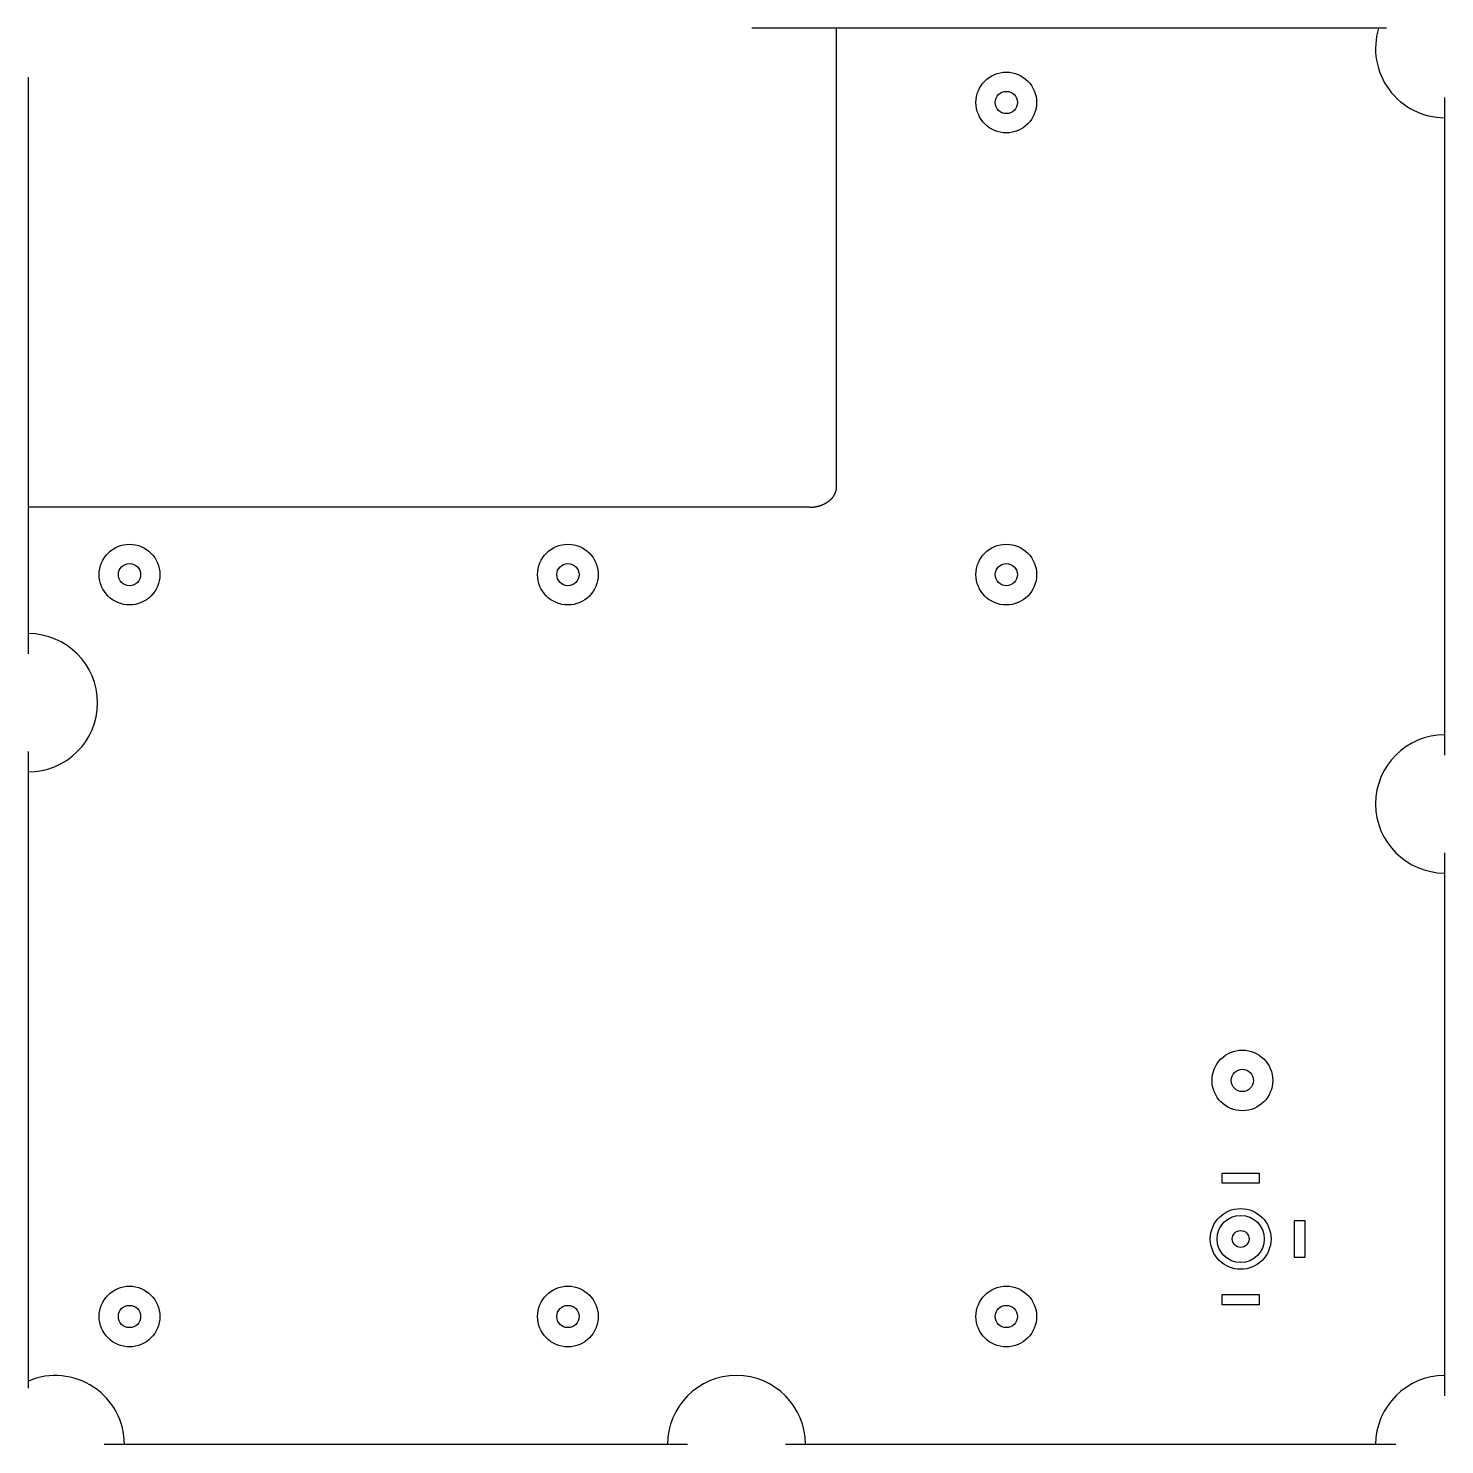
# Model space of a CAD drawing. Extents: x 400 to 610, y 629 to 839.
import ezdxf

# ---------------------------------------------------------------- set-up
doc = ezdxf.new("R2010")
doc.units = 0
doc.header["$LTSCALE"] = 5
doc.layers.get('0').update_dxf_attribs({"linetype": 'CONTINUOUS'})

msp = doc.modelspace()

# ---------------------------------------------------------------- linework, layer by layer
at = {"color": 7, "linetype": 'CONTINUOUS'}
for p, q in [((600.98, 838.89), (506.85, 838.89)), ((519.42, 770.89), (519.42, 838.89)), ((399.6, 746.14), (399.6, 831.64)), ((609.6, 731.14), (609.6, 828.64)), ((505.92, 767.89), (399.6, 767.89)), ((515.45, 767.89), (505.92, 767.89)), ((399.6, 637.27), (399.6, 731.64)), ((609.6, 636.14), (609.6, 716.64)), ((576.6, 667.64), (576.6, 669.14)), ((576.6, 669.14), (582.1, 669.14)), ((582.1, 669.14), (582.1, 667.64)), ((582.1, 667.64), (576.6, 667.64)), ((587.35, 656.64), (587.35, 662.14)), ((587.35, 662.14), (588.85, 662.14)), ((588.85, 662.14), (588.85, 656.64)), ((588.85, 656.64), (587.35, 656.64)), ((576.6, 649.64), (576.6, 651.14)), ((576.6, 651.14), (582.1, 651.14)), ((582.1, 651.14), (582.1, 649.64)), ((582.1, 649.64), (576.6, 649.64)), ((497.35, 628.89), (410.85, 628.89)), ((602.35, 628.89), (511.85, 628.89))]:
    msp.add_line(p, q, dxfattribs=at)
msp.add_polyline3d([(515.45, 767.89, 0), (515.5, 767.89, 0), (515.55, 767.89, 0), (515.6, 767.89, 0), (515.65, 767.89, 0), (515.7, 767.89, 0), (515.75, 767.9, 0), (515.79, 767.9, 0), (515.84, 767.9, 0), (515.89, 767.91, 0), (515.94, 767.91, 0), (515.99, 767.91, 0), (516.04, 767.92, 0), (516.08, 767.93, 0), (516.13, 767.93, 0), (516.18, 767.94, 0), (516.23, 767.95, 0), (516.28, 767.95, 0), (516.32, 767.96, 0), (516.37, 767.97, 0), (516.42, 767.98, 0), (516.47, 767.99, 0), (516.51, 768, 0), (516.56, 768.01, 0), (516.61, 768.02, 0), (516.65, 768.03, 0), (516.7, 768.04, 0), (516.75, 768.05, 0), (516.79, 768.06, 0), (516.84, 768.08, 0), (516.88, 768.09, 0), (516.93, 768.1, 0), (516.97, 768.12, 0), (517.02, 768.13, 0), (517.06, 768.14, 0), (517.11, 768.16, 0), (517.15, 768.18, 0), (517.2, 768.19, 0), (517.24, 768.21, 0), (517.28, 768.23, 0), (517.33, 768.24, 0), (517.37, 768.26, 0), (517.41, 768.28, 0), (517.45, 768.3, 0), (517.49, 768.32, 0), (517.54, 768.33, 0), (517.58, 768.35, 0), (517.62, 768.37, 0), (517.66, 768.39, 0), (517.7, 768.41, 0), (517.74, 768.43, 0), (517.78, 768.46, 0), (517.82, 768.48, 0), (517.86, 768.5, 0), (517.9, 768.52, 0), (517.93, 768.55, 0), (517.97, 768.57, 0), (518.01, 768.59, 0), (518.05, 768.62, 0), (518.08, 768.64, 0), (518.12, 768.66, 0), (518.15, 768.69, 0), (518.19, 768.72, 0), (518.23, 768.74, 0), (518.26, 768.77, 0), (518.29, 768.79, 0), (518.33, 768.82, 0), (518.36, 768.85, 0), (518.39, 768.87, 0), (518.43, 768.9, 0), (518.46, 768.93, 0), (518.49, 768.96, 0), (518.52, 768.99, 0), (518.55, 769.01, 0), (518.58, 769.04, 0), (518.61, 769.07, 0), (518.64, 769.1, 0), (518.67, 769.13, 0), (518.7, 769.16, 0), (518.73, 769.19, 0), (518.75, 769.22, 0), (518.78, 769.25, 0), (518.81, 769.28, 0), (518.83, 769.31, 0), (518.86, 769.35, 0), (518.88, 769.38, 0), (518.91, 769.41, 0), (518.93, 769.44, 0), (518.96, 769.47, 0), (518.98, 769.51, 0), (519, 769.54, 0), (519.02, 769.57, 0), (519.04, 769.61, 0), (519.06, 769.64, 0), (519.08, 769.67, 0), (519.1, 769.71, 0), (519.12, 769.74, 0), (519.14, 769.77, 0), (519.16, 769.81, 0), (519.17, 769.84, 0), (519.19, 769.88, 0), (519.21, 769.91, 0), (519.22, 769.95, 0), (519.24, 769.98, 0), (519.25, 770.02, 0), (519.27, 770.05, 0), (519.28, 770.09, 0), (519.29, 770.12, 0), (519.3, 770.16, 0), (519.32, 770.2, 0), (519.33, 770.23, 0), (519.34, 770.27, 0), (519.35, 770.3, 0), (519.36, 770.34, 0), (519.36, 770.38, 0), (519.37, 770.41, 0), (519.38, 770.45, 0), (519.39, 770.48, 0), (519.39, 770.52, 0), (519.4, 770.56, 0), (519.4, 770.59, 0), (519.41, 770.63, 0), (519.41, 770.67, 0), (519.42, 770.7, 0), (519.42, 770.74, 0), (519.42, 770.78, 0), (519.42, 770.81, 0), (519.42, 770.85, 0), (519.42, 770.89, 0)], dxfattribs=at)
for centre, radius in [((544.6, 827.89), 4.5), ((544.6, 827.89), 1.65), ((414.6, 757.89), 4.5), ((479.6, 757.89), 4.5), ((544.6, 757.89), 4.5), ((414.6, 757.89), 1.65), ((479.6, 757.89), 1.65), ((544.6, 757.89), 1.65), ((579.6, 682.89), 4.5), ((579.6, 682.89), 1.65), ((579.35, 659.39), 4.5), ((579.35, 659.39), 3.5), ((579.35, 659.39), 1.25), ((414.6, 647.89), 4.5), ((479.6, 647.89), 4.5), ((544.6, 647.89), 4.5), ((414.6, 647.89), 1.65), ((479.6, 647.89), 1.65), ((544.6, 647.89), 1.65)]:
    msp.add_circle(centre, radius, dxfattribs=at)
for centre, start, end in [((609.6, 835.89), 162.9814, 270), ((399.6, 738.89), 270, 90), ((609.6, 723.89), 90, 270), ((403.6, 628.89), 0, 112.9697), ((504.6, 628.89), 0, 180), ((609.6, 628.89), 90, 180)]:
    msp.add_arc(centre, 10.25, start, end, dxfattribs=at)

doc.saveas('drawing.dxf')
